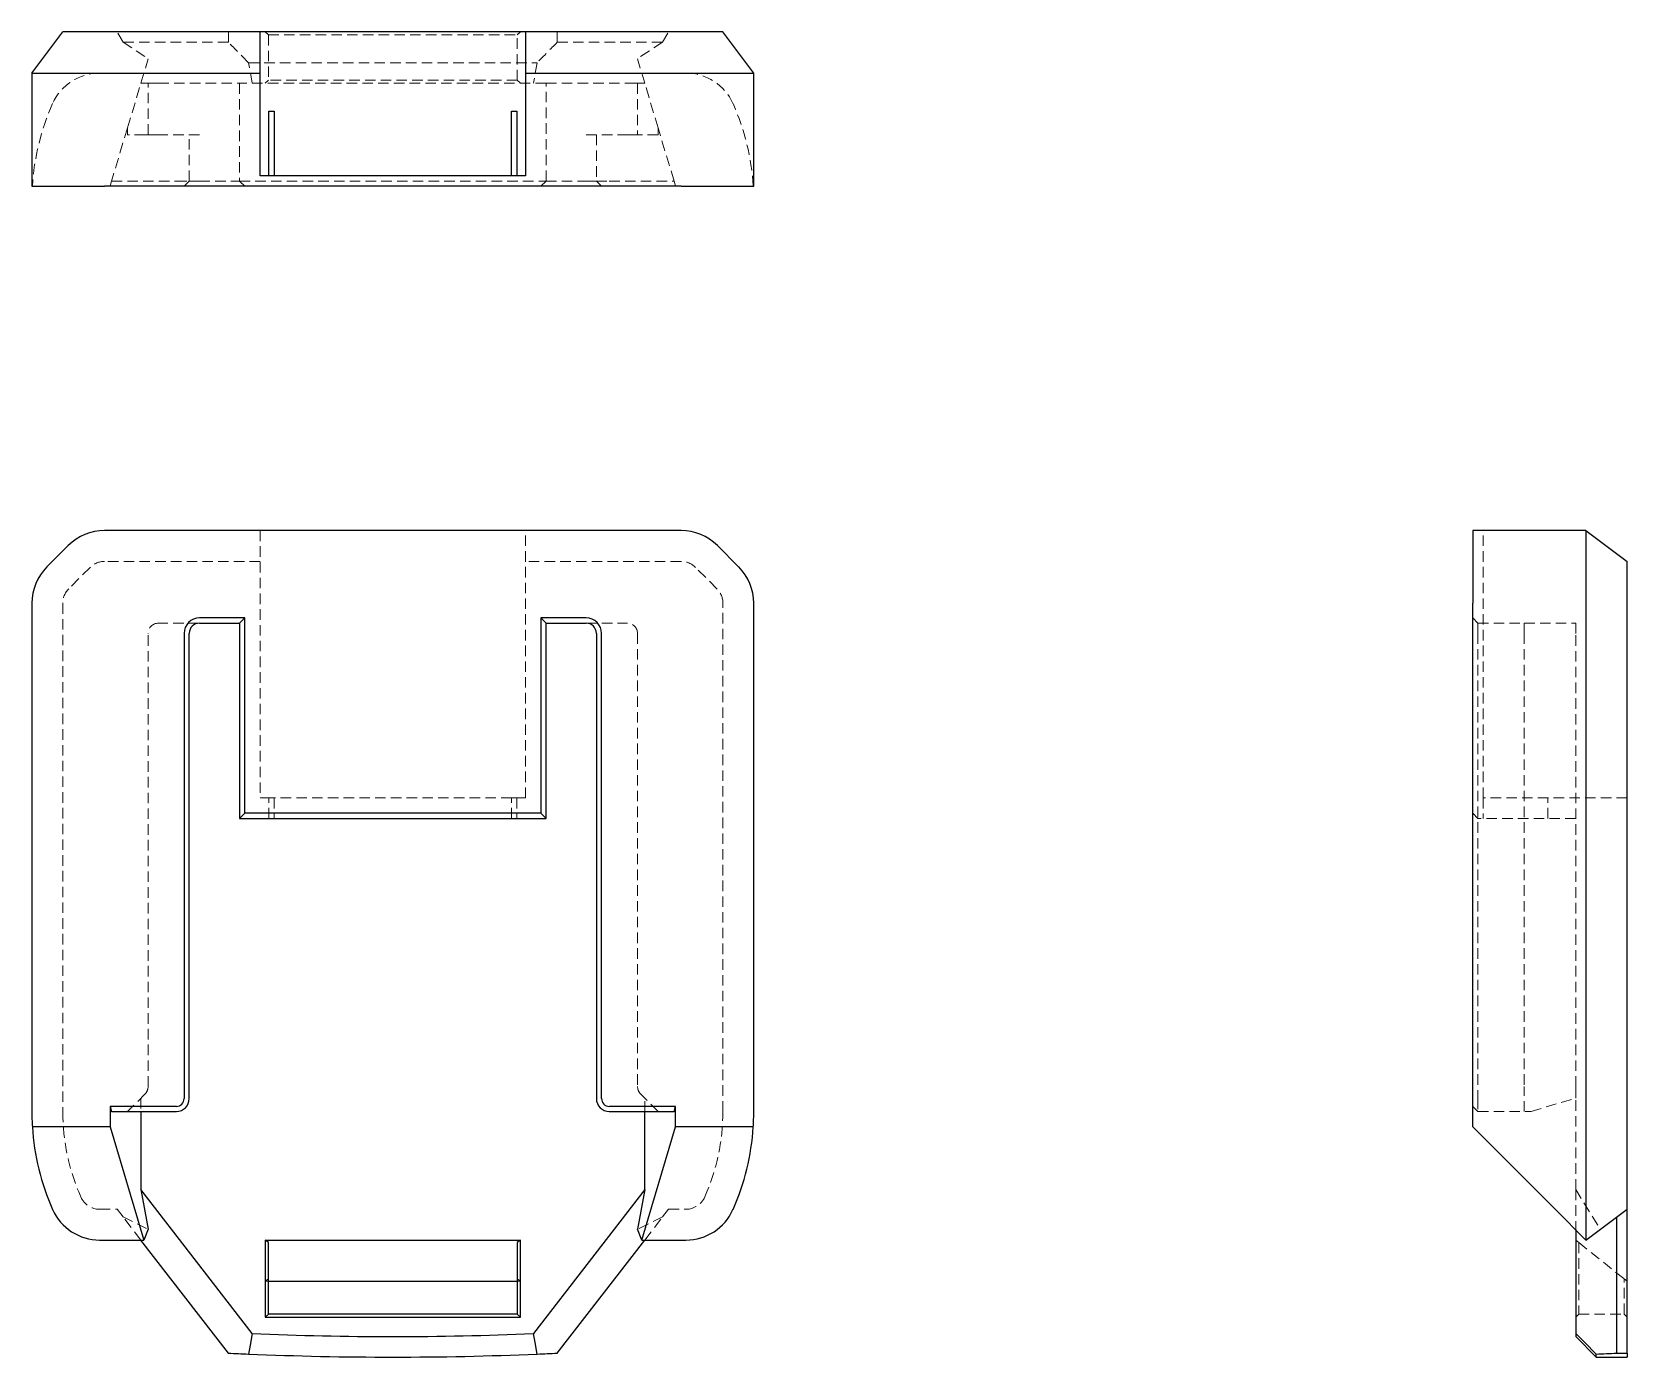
# Model space of a CAD drawing. Header units: millimetres. Extents: x 39 to 232, y 7 to 167.
import ezdxf

# ---------------------------------------------------------------- set-up
doc = ezdxf.new("R2010")
doc.units = ezdxf.units.MM
doc.linetypes.add('HIDDEN', pattern=[1.905, 1.27, -0.635])

msp = doc.modelspace()

# ---------------------------------------------------------------- linework, layer by layer
at = {"color": 7, "linetype": 'Continuous', "lineweight": 25}
for p, q in [((39.33, 162.35), (43.07, 167.33)), ((43.8, 167.33), (43.07, 167.33)), ((46.37, 167.33), (43.8, 167.33)), ((48.13, 167.33), (46.37, 167.33)), ((66.95, 167.33), (48.13, 167.33)), ((66.95, 162.35), (66.95, 167.33)), ((99.05, 167.33), (66.95, 167.33)), ((117.87, 167.33), (99.05, 167.33)), ((99.05, 167.33), (99.05, 162.35)), ((119.63, 167.33), (117.87, 167.33)), ((122.2, 167.33), (119.63, 167.33)), ((122.93, 167.33), (122.2, 167.33)), ((126.67, 162.35), (122.93, 167.33)), ((39.33, 162.35), (41.16, 162.35)), ((39.33, 162.35), (39.33, 148.67)), ((41.16, 162.35), (43.73, 162.35)), ((43.73, 162.35), (48.13, 162.35)), ((48.13, 162.35), (66.95, 162.35)), ((66.95, 149.91), (66.95, 162.35)), ((99.05, 162.35), (117.87, 162.35)), ((99.05, 162.35), (99.05, 149.91)), ((117.87, 162.35), (122.27, 162.35)), ((122.27, 162.35), (124.84, 162.35)), ((124.84, 162.35), (126.67, 162.35)), ((126.67, 148.67), (126.67, 162.35)), ((68.01, 157.75), (68.63, 157.75)), ((68.01, 149.91), (68.01, 157.75)), ((68.63, 157.75), (68.63, 149.91)), ((97.37, 157.75), (97.99, 157.75)), ((97.37, 149.91), (97.37, 157.75)), ((97.99, 157.75), (97.99, 149.91)), ((39.33, 148.67), (41.16, 148.67)), ((41.16, 148.67), (43.73, 148.67)), ((43.73, 148.67), (48.13, 148.67)), ((117.87, 148.67), (48.13, 148.67)), ((99.05, 149.91), (66.95, 149.91)), ((117.87, 148.67), (122.27, 148.67)), ((122.27, 148.67), (124.84, 148.67)), ((124.84, 148.67), (126.67, 148.67)), ((117.87, 107), (48.13, 107)), ((227.35, 107), (213.67, 107)), ((213.67, 107), (213.67, 105.18)), ((227.35, 107), (227.35, 105.18)), ((227.35, 107), (232.33, 103.27)), ((41.16, 102.6), (43.73, 105.18)), ((122.27, 105.18), (124.84, 102.6)), ((213.67, 105.18), (213.67, 102.6)), ((227.35, 105.18), (227.35, 102.6)), ((213.67, 102.6), (213.67, 98.2)), ((227.35, 102.6), (227.35, 98.2)), ((232.33, 102.54), (232.33, 103.27)), ((232.33, 99.96), (232.33, 102.54)), ((232.33, 98.2), (232.33, 99.96)), ((39.33, 98.2), (39.33, 36.71)), ((126.67, 36.71), (126.67, 98.2)), ((213.67, 36.71), (213.67, 98.2)), ((227.35, 98.2), (227.35, 36.71)), ((232.33, 36.71), (232.33, 98.2)), ((65.09, 96.43), (59.61, 96.43)), ((59.61, 95.8), (64.46, 95.8)), ((65.09, 96.43), (64.46, 95.8)), ((64.46, 95.8), (64.46, 72.17)), ((65.09, 72.79), (65.09, 96.43)), ((100.91, 96.43), (101.54, 95.8)), ((100.91, 96.43), (100.91, 72.79)), ((106.39, 96.43), (100.91, 96.43)), ((101.54, 72.17), (101.54, 95.8)), ((101.54, 95.8), (106.39, 95.8)), ((57.75, 94.56), (57.75, 38.27)), ((58.37, 38.27), (58.37, 94.56)), ((107.63, 94.56), (107.63, 38.27)), ((108.25, 38.27), (108.25, 94.56)), ((65.09, 72.79), (64.46, 72.17)), ((64.46, 72.17), (101.54, 72.17)), ((100.91, 72.79), (65.09, 72.79)), ((100.91, 72.79), (101.54, 72.17)), ((48.79, 37.33), (48.79, 34.85)), ((48.79, 37.33), (48.98, 36.71)), ((56.81, 37.33), (48.79, 37.33)), ((48.98, 36.71), (56.81, 36.71)), ((52.52, 36.71), (52.52, 27.27)), ((117.21, 37.33), (109.19, 37.33)), ((109.19, 36.71), (117.02, 36.71)), ((113.48, 27.27), (113.48, 36.71)), ((117.02, 36.71), (117.21, 37.33)), ((117.21, 34.85), (117.21, 37.33)), ((213.67, 34.85), (213.67, 36.71)), ((227.35, 36.71), (227.35, 24.86)), ((232.33, 26.37), (232.33, 36.71)), ((48.79, 34.85), (39.39, 34.85)), ((48.79, 34.85), (52.89, 21.16)), ((113.11, 21.16), (117.21, 34.85)), ((126.61, 34.85), (117.21, 34.85)), ((223.66, 24.86), (213.67, 34.85)), ((52.52, 27.27), (53.41, 22.46)), ((65.99, 9.84), (52.52, 27.27)), ((113.48, 27.27), (100.01, 9.84)), ((113.48, 27.27), (112.59, 22.46)), ((232.33, 24.89), (232.33, 26.37)), ((223.66, 24.86), (227.35, 21.16)), ((227.35, 21.16), (232.33, 24.89)), ((227.35, 24.86), (227.35, 21.16)), ((231.09, 7.48), (231.09, 23.96)), ((232.33, 7.48), (232.33, 24.89)), ((53.41, 22.46), (52.89, 21.16)), ((113.11, 21.16), (112.59, 22.46)), ((226.11, 22.41), (226.11, 9.84)), ((47.53, 21.16), (52.89, 21.16)), ((63.1, 7.48), (52.52, 21.16)), ((67.57, 21.16), (67.57, 11.83)), ((67.57, 21.16), (98.43, 21.16)), ((67.95, 20.86), (67.57, 21.16)), ((67.95, 12.2), (67.95, 20.86)), ((98.43, 21.16), (98.05, 20.86)), ((98.05, 20.86), (98.05, 12.2)), ((98.43, 11.83), (98.43, 21.16)), ((102.9, 7.48), (113.48, 21.16)), ((113.11, 21.16), (118.47, 21.16)), ((67.95, 16.19), (98.05, 16.19)), ((67.57, 11.83), (67.95, 12.2)), ((67.57, 11.83), (98.43, 11.83)), ((98.05, 12.2), (67.95, 12.2)), ((98.43, 11.83), (98.05, 12.2)), ((226.11, 9.84), (226.11, 9.49)), ((226.11, 9.49), (228.6, 7)), ((228.6, 7), (228.6, 7.37)), ((228.6, 7), (232.33, 7)), ((231.09, 7.48), (232.33, 7.48)), ((232.33, 7.48), (232.33, 7))]:
    msp.add_line(p, q, dxfattribs=at)
at = {"color": 7, "linetype": 'HIDDEN', "lineweight": 18}
for p, q in [((50.36, 166.09), (49.64, 167.33)), ((50.36, 166.09), (53.41, 164.09)), ((63.1, 166.09), (50.36, 166.09)), ((63.1, 167.33), (63.1, 166.09)), ((67.57, 167.33), (67.95, 166.96)), ((67.95, 166.96), (67.95, 161.48)), ((67.95, 166.96), (98.05, 166.96)), ((98.05, 166.96), (98.43, 167.33)), ((98.05, 161.48), (98.05, 166.96)), ((102.9, 166.09), (102.9, 167.33)), ((102.9, 166.09), (115.64, 166.09)), ((115.64, 166.09), (112.59, 164.09)), ((115.64, 166.09), (116.36, 167.33)), ((52.52, 161.11), (53.41, 164.09)), ((113.48, 161.11), (112.59, 164.09)), ((65.54, 163.6), (100.46, 163.6)), ((50.9, 155.72), (52.52, 161.11)), ((53.03, 161.11), (52.52, 161.11)), ((53.03, 161.11), (53.39, 161.11)), ((53.39, 154.89), (53.39, 161.11)), ((54.64, 161.11), (53.39, 161.11)), ((54.64, 161.11), (64.46, 161.11)), ((64.46, 161.11), (64.46, 149.29)), ((101.54, 161.11), (64.46, 161.11)), ((67.95, 161.48), (67.57, 161.11)), ((98.05, 161.48), (67.95, 161.48)), ((98.43, 161.11), (98.05, 161.48)), ((101.54, 149.29), (101.54, 161.11)), ((101.54, 161.11), (111.36, 161.11)), ((112.61, 161.11), (111.36, 161.11)), ((112.61, 161.11), (112.61, 154.89)), ((112.61, 161.11), (112.97, 161.11)), ((112.97, 161.11), (113.48, 161.11)), ((115.1, 155.72), (113.48, 161.11)), ((50.9, 155.72), (48.98, 149.29)), ((50.9, 154.89), (50.9, 155.72)), ((53.03, 154.89), (50.9, 154.89)), ((53.39, 154.89), (53.03, 154.89)), ((53.39, 154.89), (54.64, 154.89)), ((59.61, 154.89), (54.64, 154.89)), ((58.37, 149.29), (58.37, 154.89)), ((106.39, 154.89), (111.36, 154.89)), ((107.63, 154.89), (107.63, 149.29)), ((111.36, 154.89), (112.61, 154.89)), ((112.97, 154.89), (112.61, 154.89)), ((115.1, 154.89), (112.97, 154.89)), ((117.02, 149.29), (115.1, 155.72)), ((115.1, 155.72), (115.1, 154.89)), ((48.79, 148.67), (48.98, 149.29)), ((48.98, 149.29), (56.81, 149.29)), ((56.81, 149.29), (58.37, 149.29)), ((58.37, 149.29), (57.75, 148.67)), ((58.37, 149.29), (59.61, 149.29)), ((59.61, 149.29), (64.46, 149.29)), ((65.09, 148.67), (64.46, 149.29)), ((64.46, 149.29), (101.54, 149.29)), ((100.91, 148.67), (101.54, 149.29)), ((101.54, 149.29), (106.39, 149.29)), ((106.39, 149.29), (107.63, 149.29)), ((107.63, 149.29), (108.25, 148.67)), ((107.63, 149.29), (109.19, 149.29)), ((109.19, 149.29), (117.02, 149.29)), ((117.02, 149.29), (117.21, 148.67)), ((66.95, 107), (66.95, 74.66)), ((99.05, 74.66), (99.05, 107)), ((214.91, 74.66), (214.91, 107)), ((46.37, 102.54), (43.8, 99.96)), ((66.95, 103.27), (48.13, 103.27)), ((117.87, 103.27), (99.05, 103.27)), ((122.2, 99.96), (119.63, 102.54)), ((43.07, 98.2), (43.07, 36.71)), ((122.93, 36.71), (122.93, 98.2)), ((59.61, 95.8), (54.64, 95.8)), ((106.39, 95.8), (111.36, 95.8)), ((214.29, 95.8), (213.67, 96.43)), ((214.29, 95.8), (214.29, 94.56)), ((214.29, 95.8), (219.89, 95.8)), ((219.89, 95.8), (226.11, 95.8)), ((219.89, 95.8), (219.89, 94.56)), ((226.11, 94.56), (226.11, 95.8)), ((53.39, 39.72), (53.39, 94.56)), ((112.61, 94.56), (112.61, 39.72)), ((214.29, 94.56), (214.29, 38.27)), ((219.89, 94.56), (219.89, 39.72)), ((226.11, 39.72), (226.11, 94.56)), ((68.01, 74.66), (66.95, 74.66)), ((68.01, 72.17), (68.01, 74.66)), ((68.01, 74.66), (68.63, 74.66)), ((68.63, 74.66), (68.63, 72.17)), ((97.37, 74.66), (68.63, 74.66)), ((97.37, 72.17), (97.37, 74.66)), ((97.37, 74.66), (97.99, 74.66)), ((99.05, 74.66), (97.99, 74.66)), ((97.99, 74.66), (97.99, 72.17)), ((232.33, 74.66), (214.91, 74.66)), ((214.91, 74.66), (214.91, 72.17)), ((222.75, 72.17), (222.75, 74.66)), ((213.67, 72.79), (214.29, 72.17)), ((226.11, 72.17), (214.29, 72.17)), ((53.03, 38.84), (50.9, 36.71)), ((115.1, 36.71), (112.97, 38.84)), ((219.89, 38.84), (219.89, 39.72)), ((219.89, 36.71), (219.89, 38.84)), ((226.11, 39.72), (226.11, 38.84)), ((226.11, 38.84), (226.11, 38.33)), ((52.52, 38.33), (52.52, 36.71)), ((113.48, 36.71), (113.48, 38.33)), ((214.29, 36.71), (213.67, 37.33)), ((214.29, 38.27), (214.29, 36.71)), ((214.29, 36.71), (220.72, 36.71)), ((220.72, 36.71), (226.11, 38.33)), ((226.11, 27.27), (226.11, 38.33)), ((226.11, 27.27), (226.11, 22.41)), ((226.11, 27.27), (229.09, 22.46)), ((226.11, 27.27), (229.09, 22.46)), ((47.53, 24.89), (49.64, 24.89)), ((50.36, 23.96), (49.64, 24.89)), ((52.52, 21.16), (50.36, 23.96)), ((50.36, 23.96), (53.41, 22.46)), ((115.64, 23.96), (112.59, 22.46)), ((113.48, 21.16), (115.64, 23.96)), ((115.64, 23.96), (116.36, 24.89)), ((116.36, 24.89), (118.47, 24.89)), ((226.11, 21.16), (226.48, 20.86)), ((226.48, 20.86), (226.48, 12.2)), ((226.48, 20.86), (231.96, 16.48)), ((67.57, 16.19), (67.95, 16.48)), ((67.57, 16.19), (67.95, 16.19)), ((98.05, 16.48), (98.43, 16.19)), ((98.05, 16.19), (98.43, 16.19)), ((231.96, 16.48), (232.33, 16.19)), ((231.96, 12.2), (231.96, 16.48)), ((226.11, 11.83), (226.48, 12.2)), ((226.48, 12.2), (231.96, 12.2)), ((232.33, 11.83), (231.96, 12.2))]:
    msp.add_line(p, q, dxfattribs=at)
at = {"color": 7, "linetype": 'HIDDEN', "lineweight": 18, "flags": 128}
for points in [[(65.99, 161.11), (65.74, 162.5), (65.54, 163.6)], [(100.46, 163.6), (100.21, 162.2), (100.01, 161.11)]]:
    msp.add_lwpolyline(points, dxfattribs=at)
at = {"color": 7, "linetype": 'Continuous', "lineweight": 25, "flags": 128}
for points in [[(65.99, 9.84), (65.74, 8.46), (65.54, 7.37)], [(100.46, 7.37), (100.21, 8.75), (100.01, 9.84)], [(228.6, 7.37), (227.2, 8.75), (226.11, 9.84)]]:
    msp.add_lwpolyline(points, dxfattribs=at)
at = {"color": 7, "linetype": 'HIDDEN', "lineweight": 18}
for centre, radius, start, end in [((47.53, 156.13), 6.22, 90, 156.0854), ((118.47, 156.13), 6.22, 23.9146, 90), ((68.57, 146.8), 29.24, 156.0854, 176.3406), ((97.43, 146.8), 29.24, 3.6594, 23.9146), ((48.13, 100.78), 2.49, 90, 135), ((117.87, 100.78), 2.49, 45, 90), ((45.55, 98.2), 2.49, 135, 180), ((120.45, 98.2), 2.49, 0, 45), ((54.64, 94.56), 1.24, 90, 180), ((111.36, 94.56), 1.24, 0, 90), ((52.15, 39.72), 1.24, 315, 0), ((113.85, 39.72), 1.24, 180, 225), ((68.57, 36.71), 25.5, 180, 203.9146), ((97.43, 36.71), 25.5, 336.0854, 0), ((47.53, 27.38), 2.49, 203.9146, 270), ((118.47, 27.38), 2.49, 270, 336.0854)]:
    msp.add_arc(centre, radius, start, end, dxfattribs=at)
at = {"color": 7, "linetype": 'Continuous', "lineweight": 25}
for centre, radius, start, end in [((48.13, 100.78), 6.22, 90, 135), ((117.87, 100.78), 6.22, 45, 90), ((45.55, 98.2), 6.22, 135, 180), ((120.45, 98.2), 6.22, 0, 45), ((59.61, 94.56), 1.87, 90, 180), ((59.61, 94.56), 1.24, 90, 180), ((106.39, 94.56), 1.87, 0, 90), ((106.39, 94.56), 1.24, 0, 90), ((68.57, 36.71), 29.24, 180, 183.6594), ((56.81, 38.27), 0.933, 270, 0), ((56.81, 38.27), 1.56, 270, 0), ((109.19, 38.27), 1.56, 180, 270), ((109.19, 38.27), 0.933, 180, 270), ((97.43, 36.71), 29.24, 356.3406, 0), ((68.57, 36.71), 29.24, 183.6594, 203.9146), ((97.43, 36.71), 29.24, 336.0854, 356.3406), ((47.53, 27.38), 6.22, 203.9146, 270), ((118.47, 27.38), 6.22, 270, 336.0854), ((83, 421.94), 412.45, 267.636, 272.364), ((83, 421.94), 414.94, 267.2505, 267.5882), ((83, 421.94), 414.94, 267.5882, 272.4118), ((83, 421.94), 414.94, 272.4118, 272.7495)]:
    msp.add_arc(centre, radius, start, end, dxfattribs=at)
at = {"color": 7, "linetype": 'HIDDEN', "lineweight": 18}
for centre, major_axis, ratio, start_param, end_param in [((83, -192.81), (-376.21, 539.63), 0.324376, 5.189966, 5.195861), ((83, -192.81), (376.21, 539.63), 0.324376, 1.087325, 1.093219), ((-127.81, 421.94), (531.3, -335.22), 0.460286, 5.695006, 5.700901)]:
    msp.add_ellipse(centre, major_axis=major_axis, ratio=ratio, start_param=start_param, end_param=end_param, dxfattribs=at)
at = {"color": 7, "linetype": 'Continuous', "lineweight": 25}
msp.add_ellipse((-127.81, 421.94), major_axis=(531.3, -335.22), ratio=0.460286, start_param=5.695006, end_param=5.700901, dxfattribs=at)

doc.saveas('drawing.dxf')
